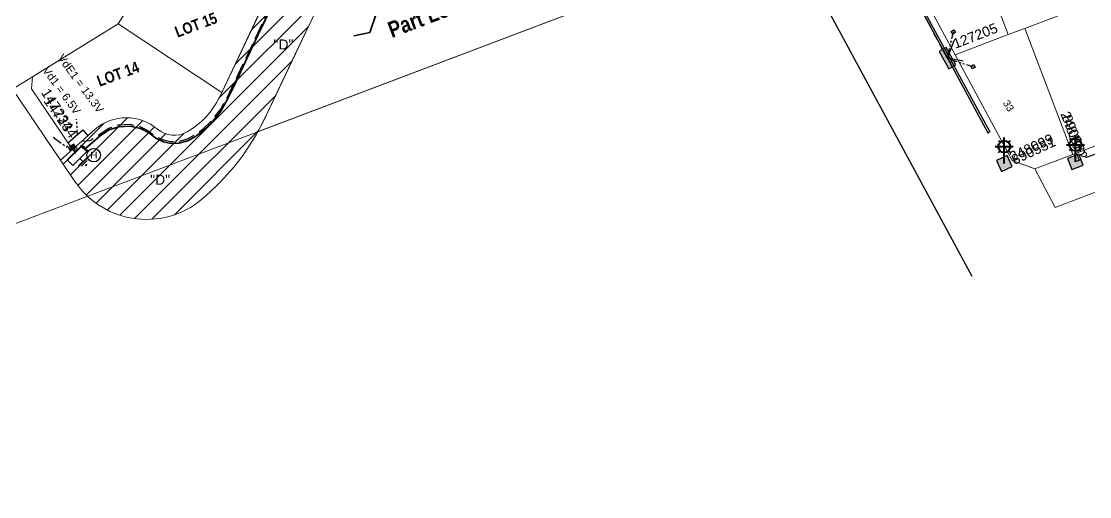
# Model space of a CAD drawing. Header units: metres. Extents: x 308667 to 309873, y 6270550 to 6271594.
# Drawn here: x 309149.4 to 309416.3, y 6271051 to 6271169.6 of the extents above; entities that cross this region are included whole.
import ezdxf
from ezdxf.enums import TextEntityAlignment as Align

# ---------------------------------------------------------------- set-up
doc = ezdxf.new("R2010")
doc.units = ezdxf.units.M
for name, pattern in [('Cable Exist UG', [8.2, 4, -1.2, 1.8, -1.2]), ('Dash', [5, 3, -2]), ('IE Trench LV', [5.5, 4, -1.5]), ('PHANTOMX2', [5, 2.5, -0.5, 0.5, -0.5, 0.5, -0.5])]:
    doc.linetypes.add(name, pattern=pattern)
doc.layers.get('0').update_dxf_attribs({"color": 6})
for name, color, linetype, lineweight in [('_User Miscellaneous3', 241, 'Continuous', 13), ('_User Miscellaneous5', 151, 'Continuous', 13), ('_User Miscellaneous6_Easement Detail', 4, 'Continuous', 15), ('_User_LV_Exist', 5, 'Continuous', 35), ('Cadastre Developer_SP_NEW', 54, 'Continuous', 15), ('Cadastre Land Parcels_SP_EXT', 96, 'Continuous', 15), ('Cadastre Roads_SP_EXT', 54, 'Continuous', 15), ('Mains_LV_EXT', 161, 'Continuous', 25), ('Mains_LV_SL_EXT', 141, 'Continuous', 25)]:
    doc.layers.add(name, color=color, linetype=linetype, lineweight=lineweight)
for name, color, linetype in [('Equip_SP_SL_EXT', 7, 'Continuous'), ('Mains_LV_New_T84', 2, 'Cable x'), ('Notes', 7, 'Continuous'), ('Notes_SP_NEW', 51, 'Continuous'), ('Services_SP_EXT', 42, 'PHANTOMX2'), ('Services_SP_NEW_UG', 2, 'PHANTOMX2'), ('SupportsUG_SP_LV_EXT', 7, 'Continuous'), ('SupportsUG_SP_LV_NEW', 2, 'Continuous'), ('SupportsUG_SP_LV_SL_EXT', 7, 'Continuous'), ('Trench_SP_EXT', 7, 'Continuous'), ('Trench_SP_NEW', 2, 'Continuous'), ('UG_Details_SP_MISC', 7, 'Continuous')]:
    doc.layers.add(name, color=color, linetype=linetype)
doc.styles.add('COLUMN_LABEL', font='arial.ttf')
doc.styles.add('GDS-LOT No', font='swisscb.ttf', dxfattribs={"height": 4})
doc.styles.add('iecARIAL', font='arial.ttf', dxfattribs={"height": 2})
doc.styles.add('POLE_LABEL', font='arial.ttf', dxfattribs={"height": 2})
doc.styles.get("Standard").update_dxf_attribs({"font": 'arial.ttf'})
doc.linetypes.add('Cable 1', pattern='A,5,-2,["//",Standard,S=1.5,R=0,X=-1.5,Y=-0.8],-0.001', length=7.001)
doc.linetypes.add('Cable New UG', pattern='A,7,-0.25,["x",Standard,S=2,R=0,X=0.2,Y=-0.8],-2.1', length=9.35)
doc.linetypes.add('Cable x', pattern='A,5,-0.25,["x",Standard,S=2,R=0,X=0,Y=-0.8],-1.5', length=6.75)
doc.dimstyles.new('Annotative', dxfattribs={"dimscale": 0, "dimtxt": 2.5, "dimasz": 2.5, "dimexe": 1.25, "dimexo": 0.625, "dimtad": 1, "dimtxsty": 'Standard', "dimcen": 2.5, "dimadec": 0, "dimazin": 0, "dimtfac": 1, "dimtmove": 0, "dimatfit": 3, "dimfxl": 1, "dimarcsym": 0})

# ---------------------------------------------------------------- blocks, each defined once
blk = doc.blocks.new('COLUMN_EXT')
blk.add_hatch(color=256).paths.add_polyline_path([(-1.49, 1.48), (-1.49, -1.49), (1.48, -1.49), (1.48, 1.48)])
blk.add_lwpolyline([(-1.49, -1.49), (1.48, -1.49), (1.48, 1.48), (-1.49, 1.48)], close=True)
for tag, height, style, flags, p in [('ASSET_NUM', 2.5, 'COLUMN_LABEL', 8, (2, 2)), ('STRUCTURE_PLANT_NUMBER', 0.2, 'POLE_LABEL', 9, (1.81, 0.03)), ('STREET_CODE', 0.2, 'COLUMN_LABEL', 9, (1.81, -0.2))]:
    blk.add_attdef(tag, text='', height=height, dxfattribs=dict(style=style, flags=flags)).set_placement(p, align=Align.MIDDLE_LEFT)
at = {"flags": 1}
blk.add_attdef('Z', (1.81, -2.35), '', height=0.2, dxfattribs=at)
at = {"flags": 9}
for tag, p in [('COLUMN_TYPE', (1.81, -0.4)), ('OWNED_BY', (1.81, -0.6)), ('STATE', (1.81, -0.8)), ('USAGE', (1.81, -1)), ('STREETNAME', (1.81, -1.6)), ('SUBURB', (1.81, -1.8)), ('LEGEND', (1.81, -1.2)), ('LOCATION', (1.81, -1.4)), ('NOTES', (1.81, -2))]:
    blk.add_attdef(tag, text='', height=0.2, dxfattribs=at).set_placement(p, align=Align.MIDDLE_LEFT)
blk = doc.blocks.new('PILLAR_EXT')
blk.add_hatch(color=256).paths.add_polyline_path([(-2.475, 0.99), (-2.475, -0.99), (2.475, -0.99), (2.475, 0.99)])
blk.add_lwpolyline([(-2.475, -0.99), (2.475, -0.99), (2.475, 0.99), (-2.475, 0.99)], close=True)
at = {"style": 'iecARIAL', "flags": 8}
blk.add_attdef('ASSET_NUM', (1.5, 3.5), '', height=2.5, dxfattribs=at)
for tag, p, flags in [('OWNED_BY', (0, -0.2), 9), ('STATE', (0, -0.4), 9), ('SUPPORT_TYPE', (0, -0.6), 9), ('STREETNAME', (0, -1.8), 9), ('SUBURB', (0, -2), 1), ('USAGE', (0, -0.8), 9), ('LEGEND', (0, -1), 9), ('LOCATION', (0, -1.2), 9), ('NOTES', (0, -1.4), 9), ('PARENT', (0, -1.6), 9)]:
    blk.add_attdef(tag, p, '', height=0.2, dxfattribs=dict(flags=flags))
blk = doc.blocks.new('SL_LANTERN_EXT')
at = {"lineweight": 40}
for p, q in [((-1.46, 5.68), (-1.06, 5.28)), ((0, 1.97), (0, 6.47)), ((1.46, 5.68), (1.06, 5.28)), ((-2.25, 4.22), (2.25, 4.22)), ((-1.46, 2.76), (-1.06, 3.16)), ((0, 0), (0, 2.72)), ((1.46, 2.76), (1.06, 3.16))]:
    blk.add_line(p, q, dxfattribs=at)
blk.add_circle((0, 4.22), 1.5, dxfattribs=at)
at = {"style": 'iecARIAL', "flags": 8}
blk.add_attdef('ASSET_NUM', (1.5, 1.5), '', height=2.5, dxfattribs=at)
for tag, p, height, flags in [('OPERATING_VOLTAGE', (0.98, -1.65), 0.2, 9), ('ORIENTATION', (0.98, -1.85), 0.2, 9), ('OWNED_BY', (0.98, -2.05), 0.2, 9), ('STATE', (0.98, -2.25), 0.2, 9), ('CONSTRUCTED_VOLTAGE', (0.98, -0.65), 0.2, 9), ('CONTROL_TYPE', (0.98, -0.85), 0.2, 9), ('LANTERN_PURPOSE', (0.98, -1.05), 0.2, 9), ('LANTERN_TYPE', (0.98, -1.25), 0.2, 9), ('NO_PHASES', (0.98, -1.45), 0.2, 9), ('USAGE', (0.98, -2.45), 0.2, 9), ('CEXIST', (0.98, -2.65), 0.2, 9), ('CNEW', (0.98, -2.85), 0.2, 9), ('LNUMBER', (2.18, -3.25), 2.5, 8), ('CNUMBER', (0.98, -3.05), 0.2, 9), ('CREMOVE', (0.98, -3.25), 0.2, 9), ('CREPLACE', (0.98, -3.45), 0.2, 9), ('LKINGHEIGHT', (0.98, -3.65), 0.2, 9), ('LBRACKET', (0.98, -3.85), 0.2, 9), ('LBRACKETVOCAB', (0.98, -4.05), 0.2, 9), ('LCATEGORY', (0.98, -4.25), 0.2, 9), ('LCHARGE1', (0.98, -4.45), 0.2, 9), ('LCHARGE1PERCENT', (0.98, -4.65), 0.2, 9), ('LCHARGE2', (0.98, -4.85), 0.2, 9), ('LCHARGE2PERCENT', (0.98, -5.05), 0.2, 9), ('LCHARGE3', (0.98, -5.25), 0.2, 9), ('LCHARGE3PERCENT', (0.98, -5.45), 0.2, 9), ('LEXIST', (0.98, -5.65), 0.2, 9), ('LLAMP', (0.98, -5.85), 0.2, 9), ('LLAMPVOCAB', (0.98, -6.05), 0.2, 9), ('LMAST', (0.98, -6.25), 0.2, 9), ('LMASTVOCAB', (0.98, -6.45), 0.2, 9), ('LNEW', (0.98, -6.65), 0.2, 9), ('LANTNUMBER', (0.98, -6.85), 0.2, 9), ('LOUTREACH', (0.98, -7.25), 0.2, 9), ('LOUTREACHVOCAB', (0.98, -7.45), 0.2, 9), ('LRATECODE', (0.98, -7.65), 0.2, 9), ('LREMOVE', (0.98, -7.85), 0.2, 9), ('LREPLACE', (0.98, -8.05), 0.2, 9), ('STREETNAME', (0.98, -9.25), 0.2, 9), ('SUBURB', (0.98, -9.45), 0.2, 1), ('LTYPE', (0.98, -8.25), 0.2, 9), ('LTYPEVOCAB', (0.98, -8.45), 0.2, 9), ('LEGEND', (0.98, -8.65), 0.2, 9), ('LOCATION', (0.98, -8.85), 0.2, 9), ('NOTES', (0.98, -9.05), 0.2, 9)]:
    blk.add_attdef(tag, p, '', height=height, dxfattribs=dict(flags=flags))
blk = doc.blocks.new('CCP_EXT')
blk.add_wipeout([(0, 0.57), (0.57, 0), (0, -0.57), (-0.57, 0)])
blk.add_lwpolyline([(-0.57, 0), (0, 0.57), (0.57, 0), (0, -0.57), (-0.57, 0)])
at = {"flags": 1}
blk.add_attdef('Z', (0, 0), '', height=0.2, dxfattribs=at)
at = {"flags": 9}
for tag, p in [('CCP_TYPE', (0, 0)), ('CONSTRUCTED_VOLTAGE', (0, -0.2)), ('OPERATING_VOLTAGE', (0, -0.6)), ('ORIENTATION', (0, -0.8)), ('OWNED_BY', (0, -1)), ('STATE', (0, -1.8)), ('NO_PHASES', (0, -0.4)), ('USAGE', (0, -1.2)), ('LEGEND', (0, -1.4)), ('LIFE_SUPPORT', (0, -1.6)), ('NOTES', (0, -2))]:
    blk.add_attdef(tag, text='', height=0.2, dxfattribs=at).set_placement(p, align=Align.MIDDLE_LEFT)
blk = doc.blocks.new('PILLAR_NEW')
at = {"flags": 1}
blk.add_attdef('Z', text='', height=0.2, dxfattribs=at).set_placement((1.5, -2.6), align=Align.MIDDLE_LEFT)
blk.add_wipeout([(-2.47, 0.99), (2.47, 0.99), (2.47, -0.99), (-2.47, -0.99)])
at = {"lineweight": -3}
blk.add_lwpolyline([(-2.47, 0.99), (2.47, 0.99), (2.47, -0.99), (-2.47, -0.99)], close=True, dxfattribs=at)
for tag, height, flags, p in [('ASSET_NUM', 2.5, 8, (2, 2)), ('STREET_CODE', 0.2, 9, (1.5, 0)), ('OWNED_BY', 0.2, 9, (1.5, -0.2)), ('OPERATED_BY', 0.2, 9, (1.5, -0.4)), ('STATE', 0.2, 9, (1.5, -0.8)), ('SUPPORT_TYPE', 0.2, 9, (1.5, -1)), ('SUBURB', 0.2, 9, (1.5, -1.8)), ('STREETNAME', 0.2, 9, (1.5, -2)), ('MAINTAINED_BY', 0.2, 9, (1.5, -0.6)), ('USAGE', 0.2, 9, (1.5, -1.2)), ('LEGEND', 0.2, 9, (1.5, -1.4)), ('PARENT', 0.2, 9, (1.5, -1.6)), ('LOCATION', 0.2, 9, (1.5, -2.2)), ('NOTES', 0.2, 9, (1.5, -2.4))]:
    blk.add_attdef(tag, text='', height=height, dxfattribs=dict(flags=flags)).set_placement(p, align=Align.MIDDLE_LEFT)
blk = doc.blocks.new('Earth')
for p, q in [((0, -2.04), (0, 0)), ((-1.5, -2.04), (1.5, -2.04)), ((-1, -2.64), (1, -2.64)), ((-0.25, -3.24), (0.25, -3.24))]:
    blk.add_line(p, q)
blk = doc.blocks.new('*U433')
h = blk.add_hatch(color=256)
h.dxf.hatch_style = 1
h.paths.add_polyline_path([(-2.54, 1.62), (-2.23, 2.02), (-3.18, 2.42)])
blk.add_line((-3.18, 2.42), (-1.39, 1.06))
at = {"flags": 128}
blk.add_lwpolyline([(-2.54, 1.62), (-2.23, 2.02), (-3.18, 2.42), (-2.54, 1.62)], dxfattribs=at)
blk.add_circle((0, 0), 1.7)
at = {"width": 0.9}
blk.add_attdef('CODE', text='', height=1.8, dxfattribs=at).set_placement((0, 0), align=Align.MIDDLE_CENTER)
at = {"flags": 1}
blk.add_attdef('Z', (0, 0), '', height=0.2, dxfattribs=at)
blk = doc.blocks.new('*D466')
at = {"layer": '_User Miscellaneous6_Easement Detail', "color": 0, "linetype": 'ByBlock', "lineweight": -2, "transparency": 16777216}
for p, q in [((309161.25, 6271138.17), (309161.09, 6271138.06)), ((309161.19, 6271138.02), (309161.67, 6271137.35)), ((309161.83, 6271137.36), (309161.67, 6271137.24))]:
    blk.add_line(p, q, dxfattribs=at)
at = {"layer": '_User Miscellaneous6_Easement Detail', "color": 0, "linetype": 'ByBlock', "transparency": 16777216}
for points in [[(309161.21, 6271138.03), (309161.18, 6271138.02), (309161.14, 6271138.1)], [(309161.68, 6271137.36), (309161.65, 6271137.35), (309161.72, 6271137.28)]]:
    blk.add_solid(points, dxfattribs=at)
at = {"layer": '_User Miscellaneous6_Easement Detail', "color": 0, "linetype": 'ByBlock', "transparency": 16777216, "insert": (309161.51, 6271137.74), "char_height": 0.09, "attachment_point": 5, "rotation": 305.2712}
blk.add_mtext('1m', dxfattribs=at)
blk = doc.blocks.new('*D467')
at = {"layer": '_User Miscellaneous6_Easement Detail', "color": 0, "linetype": 'ByBlock', "lineweight": -2, "transparency": 16777216}
for p, q in [((309162.57, 6271137.19), (309162.69, 6271137.03)), ((309162.72, 6271137.14), (309163.39, 6271137.61)), ((309163.39, 6271137.77), (309163.5, 6271137.61))]:
    blk.add_line(p, q, dxfattribs=at)
at = {"layer": '_User Miscellaneous6_Easement Detail', "color": 0, "linetype": 'ByBlock', "transparency": 16777216}
for points in [[(309162.72, 6271137.15), (309162.73, 6271137.12), (309162.65, 6271137.08)], [(309163.39, 6271137.62), (309163.4, 6271137.6), (309163.47, 6271137.66)]]:
    blk.add_solid(points, dxfattribs=at)
at = {"layer": '_User Miscellaneous6_Easement Detail', "color": 0, "linetype": 'ByBlock', "transparency": 16777216, "insert": (309163.01, 6271137.45), "char_height": 0.09, "attachment_point": 5, "rotation": 35.2106}
blk.add_mtext('1m', dxfattribs=at)
blk = doc.blocks.new('*D468')
at = {"layer": '_User Miscellaneous6_Easement Detail', "color": 0, "linetype": 'ByBlock', "lineweight": -2, "transparency": 16777216}
for p, q in [((309161.92, 6271138.03), (309161.67, 6271137.86)), ((309161.77, 6271137.82), (309161.96, 6271137.56)), ((309162.21, 6271137.62), (309161.96, 6271137.45))]:
    blk.add_line(p, q, dxfattribs=at)
at = {"layer": '_User Miscellaneous6_Easement Detail', "color": 0, "linetype": 'ByBlock', "transparency": 16777216}
for points in [[(309161.79, 6271137.83), (309161.76, 6271137.81), (309161.72, 6271137.89)], [(309161.97, 6271137.56), (309161.94, 6271137.55), (309162.01, 6271137.48)]]:
    blk.add_solid(points, dxfattribs=at)
at = {"layer": '_User Miscellaneous6_Easement Detail', "color": 0, "linetype": 'ByBlock', "transparency": 16777216, "insert": (309161.94, 6271137.74), "char_height": 0.09, "attachment_point": 5, "rotation": 304.8467}
blk.add_mtext('0.5m', dxfattribs=at)
blk = doc.blocks.new('*D469')
at = {"layer": '_User Miscellaneous6_Easement Detail', "color": 0, "linetype": 'ByBlock', "lineweight": -2, "transparency": 16777216}
for p, q in [((309162.28, 6271137.61), (309162.45, 6271137.36)), ((309162.49, 6271137.46), (309162.75, 6271137.65)), ((309162.69, 6271137.9), (309162.86, 6271137.65))]:
    blk.add_line(p, q, dxfattribs=at)
at = {"layer": '_User Miscellaneous6_Easement Detail', "color": 0, "linetype": 'ByBlock', "transparency": 16777216}
for points in [[(309162.48, 6271137.48), (309162.5, 6271137.45), (309162.42, 6271137.41)], [(309162.75, 6271137.66), (309162.76, 6271137.64), (309162.83, 6271137.7)]]:
    blk.add_solid(points, dxfattribs=at)
at = {"layer": '_User Miscellaneous6_Easement Detail', "color": 0, "linetype": 'ByBlock', "transparency": 16777216, "insert": (309162.57, 6271137.64), "char_height": 0.09, "attachment_point": 5, "rotation": 35.3245}
blk.add_mtext('0.5m', dxfattribs=at)
blk = doc.blocks.new('A$C1A602AAE')
at = {"layer": '_User Miscellaneous6_Easement Detail', "linetype": 'ByBlock'}
for p, q in [((0.3, 0.39), (0.41, 0.32)), ((0.32, 0.3), (0.39, 0.41))]:
    blk.add_line(p, q, dxfattribs=at)
for points in [[(0.73, 0.43), (0.43, 0), (0, 0.3), (0.3, 0.73)], [(0.65, 0.41), (0.42, 0.08), (0.09, 0.32), (0.32, 0.65)]]:
    blk.add_lwpolyline(points, close=True, dxfattribs=at)

msp = doc.modelspace()

# ---------------------------------------------------------------- linework, layer by layer
at = {"layer": '_User Miscellaneous3'}
msp.add_lwpolyline([(309340.367, 6271192.04), (309318.096, 6271233.253), (309302.937, 6271273.235), (309297.778, 6271275.559), (308868.23, 6271112.889), (308875.954, 6271109.405), (308882.973, 6271104.844), (308889.543, 6271099.559), (308896.685, 6271095.097), (308904.551, 6271091.991), (308911.831, 6271087.941), (308918.697, 6271083.078), (308926.308, 6271079.409), (308933.359, 6271074.791), (308939.769, 6271069.328), (308946.673, 6271064.516), (308954.197, 6271060.667), (308960.723, 6271055.367), (308967.872, 6271050.976), (309340.367, 6271192.04)], close=True, dxfattribs=at)
at = {"layer": '_User_LV_Exist', "linetype": 'Cable 1', "flags": 128}
msp.add_lwpolyline([(309232.472, 6271165.993), (309236.46, 6271166.866), (309238.048, 6271171.526), (309238.705, 6271173.244), (309239.451, 6271175.641), (309239.994, 6271177.607), (309240.514, 6271179.845), (309240.446, 6271182.141), (309239.993, 6271184.266), (309239.744, 6271185.328), (309244.477, 6271187.164)], dxfattribs=at)
at = {"layer": '_User_LV_Exist', "color": 2, "linetype": 'Cable New UG', "flags": 128}
msp.add_lwpolyline([(309163.357, 6271136.086), (309169.211, 6271141.108), (309171.404, 6271142.531), (309173.694, 6271143.298), (309176.618, 6271143.46), (309179.182, 6271142.877), (309181.202, 6271141.853), (309183.03, 6271140.49), (309184.984, 6271139.552), (309186.747, 6271139.17), (309188.779, 6271139.196), (309191.045, 6271139.827), (309192.947, 6271140.899), (309194.812, 6271142.258), (309197.011, 6271144.31), (309199.305, 6271147.223), (309200.965, 6271150.222), (309203.063, 6271154.637), (309205.362, 6271159.477), (309206.627, 6271162.142), (309208.627, 6271166.352), (309210.388, 6271170.058), (309211.916, 6271173.09)], dxfattribs=at)
at = {"layer": 'Cadastre Developer_SP_NEW'}
for points in [[(309224.744, 6271176.185), (309221.983, 6271170.104), (309217.793, 6271161.282), (309211.089, 6271147.17), (309208.56, 6271142.125), (309290.201, 6271173.042), (309288.855, 6271176.407), (309285.98, 6271180.001), (309280.153, 6271184.179), (309276.038, 6271186.088), (309268.959, 6271189.223), (309261.102, 6271192.647), (309254.798, 6271195.281), (309248.599, 6271197.254), (309243.207, 6271198.332), (309238.088, 6271196.426), (309235.3, 6271192.94), (309232.784, 6271190.065), (309230.329, 6271185.722)], [(309149.394, 6271179.246), (309179.316, 6271190.592), (309182.297, 6271182.7), (309173.583, 6271169.037), (309147.238, 6271152.684), (309143.183, 6271150.972), (309135.76, 6271170.574), (309135.76, 6271170.574), (309147.478, 6271175.012)]]:
    msp.add_lwpolyline(points, close=True, dxfattribs=at)
for points in [[(309173.583, 6271169.037), (309182.298, 6271182.699), (309209.876, 6271173.749), (309199.487, 6271151.878), (309173.583, 6271169.037)], [(309091.668, 6271129.61), (309114.605, 6271138.91), (309125.04, 6271143.314), (309128.35, 6271145.8), (309134.234, 6271147.195), (309147.238, 6271152.684), (309159.238, 6271134.957), (309155.158, 6271140.984)]]:
    msp.add_lwpolyline(points, dxfattribs=at)
for points in [[(309212.426, 6271179.119), (309198.983, 6271150.819, -0.1527875), (309190.871, 6271142.053, -0.3157645), (309183.436, 6271142.73, 0.3682076), (309167.876, 6271142.682), (309167.876, 6271142.682), (309159.238, 6271134.957), (309162.828, 6271129.653, 0.4609857), (309195.426, 6271125.993), (309198.34, 6271128.718, 0.081945), (309209.83, 6271144.518), (309223.713, 6271173.747, 0.2044628)], [(309199.487, 6271151.878), (309198.983, 6271150.819, -0.1527872), (309190.871, 6271142.053, -0.3157645), (309183.436, 6271142.73, 0.3682076), (309167.876, 6271142.682), (309162.248, 6271137.649), (309162.248, 6271137.649), (309151.993, 6271152.795), (309152.264, 6271155.803), (309173.583, 6271169.037), (309199.487, 6271151.878)]]:
    msp.add_lwpolyline(points, format="xyb", dxfattribs=at)
at = {"layer": 'Cadastre Land Parcels_SP_EXT', "linetype": 'Continuous'}
for points in [[(309400.123, 6271167.883), (309408.397, 6271171.021), (309396.22, 6271203.089), (309383.782, 6271198.377), (309395.961, 6271166.306), (309400.123, 6271167.883)], [(309395.961, 6271166.306), (309383.782, 6271198.377), (309369.965, 6271193.143), (309368.126, 6271188.206), (309382.689, 6271161.273), (309395.961, 6271166.306)], [(309429.11, 6271142.911), (309417.192, 6271174.357), (309408.397, 6271171.021), (309400.123, 6271167.883), (309412.069, 6271136.391), (309429.11, 6271142.911)], [(309412.069, 6271136.391), (309400.123, 6271167.883), (309395.961, 6271166.306), (309382.689, 6271161.273), (309396.972, 6271134.865), (309402.612, 6271132.774), (309412.069, 6271136.391)]]:
    msp.add_lwpolyline(points, close=True, dxfattribs=at)
at = {"layer": 'Cadastre Roads_SP_EXT', "linetype": 'Continuous'}
msp.add_lwpolyline([(309645.549, 6271214.158), (309635.133, 6271225.721), (309634.076, 6271221.322), (309613.019, 6271213.266), (309598.583, 6271207.743), (309586.03, 6271202.941), (309573.487, 6271198.142), (309559.102, 6271192.64), (309546.591, 6271187.854), (309534.094, 6271183.072), (309519.752, 6271177.586), (309507.283, 6271172.817), (309494.828, 6271168.052), (309480.584, 6271162.603), (309468.156, 6271157.849), (309455.739, 6271153.097), (309441.495, 6271147.648), (309429.11, 6271142.911), (309412.069, 6271136.391), (309402.612, 6271132.774), (309407.648, 6271123.169), (309645.549, 6271214.158)], close=True, dxfattribs=at)
at = {"layer": 'Mains_LV_New_T84', "color": 2, "linetype": 'Cable New UG', "flags": 128}
msp.add_lwpolyline([(309163.339, 6271136.155), (309169.192, 6271141.177), (309171.386, 6271142.6), (309173.676, 6271143.367), (309176.6, 6271143.529), (309179.163, 6271142.946), (309181.184, 6271141.922), (309183.011, 6271140.559), (309184.965, 6271139.621), (309186.729, 6271139.239), (309188.761, 6271139.265), (309191.026, 6271139.896), (309192.928, 6271140.968), (309194.793, 6271142.328), (309196.992, 6271144.38), (309199.286, 6271147.292), (309200.947, 6271150.291), (309203.044, 6271154.706), (309205.343, 6271159.546), (309206.609, 6271162.211), (309208.609, 6271166.421), (309210.369, 6271170.128), (309211.897, 6271173.16)], dxfattribs=at)
at = {"layer": 'Mains_LV_SL_EXT', "linetype": 'Cable Exist UG'}
msp.add_lwpolyline([(309441.997, 6271145.793), (309412.718, 6271134.589)], dxfattribs=at)
at = {"layer": 'Services_SP_NEW_UG', "color": 2, "flags": 128}
msp.add_lwpolyline([(309163.562, 6271140.056), (309163.235, 6271145.204)], dxfattribs=at)
at = {"layer": 'Trench_SP_NEW', "linetype": 'IE Trench LV', "flags": 128}
msp.add_lwpolyline([(309163.527, 6271139.649), (309166.596, 6271139.92), (309171.332, 6271142.993), (309173.622, 6271143.76), (309176.546, 6271143.921), (309179.109, 6271143.338), (309181.13, 6271142.314), (309182.957, 6271140.952), (309184.911, 6271140.014), (309186.675, 6271139.632), (309188.707, 6271139.658), (309190.972, 6271140.289), (309192.874, 6271141.36), (309194.739, 6271142.72), (309196.938, 6271144.772), (309199.232, 6271147.685), (309200.893, 6271150.684), (309202.99, 6271155.099), (309205.289, 6271159.939), (309206.555, 6271162.603), (309208.555, 6271166.814), (309210.315, 6271170.52), (309211.843, 6271173.552)], dxfattribs=at)
at = {"layer": 'UG_Details_SP_MISC'}
for p, q in [((309381.373, 6271159.373), (309381.584, 6271159.487)), ((309381.795, 6271159.602), (309381.584, 6271159.487)), ((309390.897, 6271141.788), (309391.108, 6271141.902)), ((309391.319, 6271142.016), (309391.108, 6271141.902))]:
    msp.add_line(p, q, dxfattribs=at)

# ---------------------------------------------------------------- block references
at = {"layer": '_User_LV_Exist', "rotation": 44.36843438950596}
msp.add_blockref('Earth', (309163.357, 6271136.086), dxfattribs=at)
at = {"layer": 'Equip_SP_SL_EXT'}
ref = msp.add_blockref('SL_LANTERN_EXT', (309412.718, 6271134.589), dxfattribs=at)
ref.add_attrib('ASSET_NUM', '248100', dxfattribs={"layer": '0', "height": 2.5, "rotation": 290.59114, "style": 'iecARIAL'}).set_placement((309414.218, 6271136.089), align=Align.MIDDLE_RIGHT)
ref = msp.add_blockref('SL_LANTERN_EXT', (309394.968, 6271134.153), dxfattribs=at)
ref.add_attrib('ASSET_NUM', '248099', dxfattribs={"layer": '0', "height": 2.5, "rotation": 24.92522, "style": 'iecARIAL'}).set_placement((309396.468, 6271135.653), align=Align.MIDDLE_LEFT)
at = {"layer": 'SupportsUG_SP_LV_EXT'}
ref = msp.add_blockref('PILLAR_EXT', (309380.778, 6271160.42), dxfattribs=dict(at, rotation=299.4434401143382))
ref.add_attrib('ASSET_NUM', '127205', dxfattribs={"layer": '0', "height": 2.5, "rotation": 21.32442, "style": 'iecARIAL'}).set_placement((309382.278, 6271163.92), align=Align.MIDDLE_LEFT)
at = {"layer": 'SupportsUG_SP_LV_SL_EXT'}
ref = msp.add_blockref('COLUMN_EXT', (309412.718, 6271134.589), dxfattribs=dict(at, rotation=21.28511443005162))
ref.add_attrib('ASSET_NUM', '890552', dxfattribs={"layer": '0', "height": 2.5, "rotation": 291.32346, "style": 'COLUMN_LABEL'}).set_placement((309414.718, 6271135.339), align=Align.MIDDLE_RIGHT)
ref = msp.add_blockref('COLUMN_EXT', (309394.968, 6271134.153), dxfattribs=dict(at, rotation=294.9252185212553))
ref.add_attrib('ASSET_NUM', '890551', dxfattribs={"layer": '0', "height": 2.5, "rotation": 24.92522, "style": 'COLUMN_LABEL'}).set_placement((309396.968, 6271134.903), align=Align.MIDDLE_LEFT)

# ---------------------------------------------------------------- texts
at = {"layer": '_User Miscellaneous5', "linetype": 'IE Trench LV', "char_height": 2.5, "attachment_point": 1}
for insert in [(309212.41, 6271165.108), (309181.604, 6271131.349)]:
    msp.add_mtext_dynamic_manual_height_columns('"D"', width=7.8383, gutter_width=12.5, heights=[0], dxfattribs=dict(at, insert=insert))
at = {"layer": 'Cadastre Developer_SP_NEW', "style": 'GDS-LOT No'}
for s, height, rotation, p in [('Part Lot 01', 4, 20.8922, (309253.47, 6271168.557)), ('LOT 15', 2.8, 20.39439, (309193.824, 6271166.65)), ('LOT 14', 2.8, 20.39439, (309174.364, 6271154.396))]:
    msp.add_text(s, height=height, rotation=rotation, dxfattribs=at).set_placement(p, align=Align.BOTTOM_CENTER)
at = {"layer": 'Cadastre Land Parcels_SP_EXT'}
msp.add_text('33', height=1.8, rotation=301.6525, dxfattribs=at).set_placement((309394.53, 6271149.266))

# ---------------------------------------------------------------- next in the draw order: block references
at = {"layer": '_User_LV_Exist'}
ref = msp.add_blockref('PILLAR_NEW', (309163.357, 6271136.086), dxfattribs=dict(at, rotation=44.48353010960857))
ref.add_attrib('ASSET_NUM', '147234', dxfattribs={"layer": '0', "height": 2.5, "rotation": 305}).set_placement((309155.881, 6271150.468), align=Align.MIDDLE_LEFT)
at = {"layer": 'Services_SP_EXT'}
for p, rotation in [((309382.239, 6271166.986), 257.4434400340937), ((309387.155, 6271158.278), 161.443440154387)]:
    msp.add_blockref('CCP_EXT', p, dxfattribs=dict(at, rotation=rotation))

# ---------------------------------------------------------------- next in the draw order: linework, layer by layer
at = {"layer": 'Mains_LV_EXT', "linetype": 'Cable Exist UG', "flags": 128}
msp.add_lwpolyline([(309380.738, 6271160.526), (309379.128, 6271163.476), (309379.128, 6271163.476), (309367.493, 6271185.012), (309365.842, 6271183.86), (309365.842, 6271183.86), (309363.709, 6271187.808), (309366.816, 6271196.147), (309382.307, 6271202.019), (309397.309, 6271207.754), (309397.309, 6271207.754), (309406.089, 6271211.056), (309407.789, 6271209.559)], dxfattribs=at)
at = {"layer": 'Notes', "lineweight": -2}
msp.add_line((309340.368, 6271192.038), (309386.842, 6271106), dxfattribs=at)
at = {"layer": 'Services_SP_EXT'}
for points in [[(309380.778, 6271160.42), (309382.239, 6271166.986)], [(309380.778, 6271160.42), (309387.155, 6271158.278)]]:
    msp.add_lwpolyline(points, dxfattribs=at)
at = {"layer": 'Services_SP_NEW_UG', "color": 2, "flags": 128}
msp.add_lwpolyline([(309163.562, 6271140.056), (309160.703, 6271138.228), (309156.949, 6271140.952)], dxfattribs=at)
at = {"layer": 'Trench_SP_EXT', "linetype": 'Cable Exist UG'}
msp.add_lwpolyline([(309382.39, 6271164.741), (309380.792, 6271160.546), (309385.505, 6271159.64)], dxfattribs=at)
at = {"layer": 'UG_Details_SP_MISC'}
for p, q in [((309367.198, 6271185.559), (309381.373, 6271159.373)), ((309367.631, 6271185.768), (309381.795, 6271159.602)), ((309381.373, 6271159.373), (309390.897, 6271141.788)), ((309381.795, 6271159.602), (309391.319, 6271142.016))]:
    msp.add_line(p, q, dxfattribs=at)

# ---------------------------------------------------------------- next in the draw order: block references
at = {"layer": 'Notes_SP_NEW', "linetype": 'Cable New UG'}
ref = msp.add_blockref('*U433', (309167.517, 6271136.219), dxfattribs=at)
ref.add_attrib('CODE', 'H', dxfattribs={"layer": '0', "height": 1.8}).set_placement((309167.517, 6271136.219), align=Align.MIDDLE_CENTER)

# ---------------------------------------------------------------- next in the draw order: block references
at = {"layer": 'SupportsUG_SP_LV_NEW'}
ref = msp.add_blockref('PILLAR_NEW', (309163.564, 6271140.191), dxfattribs=dict(at, rotation=41.49319588563581))
ref.add_attrib('ASSET_NUM', '147234', dxfattribs={"layer": '0', "height": 2.5, "rotation": 302.00967}).set_placement((309155.333, 6271152.54), align=Align.MIDDLE_LEFT)

# ---------------------------------------------------------------- next in the draw order: hatches: boundary and pattern name
at = {"layer": '_User Miscellaneous5', "lineweight": 30, "transparency": 33554534}
h = msp.add_hatch(dxfattribs=at)
h.set_pattern_fill('ANSI31', color=4)
h.paths.add_polyline_path([(309209.318, 6271237.782), (309211.64, 6271242.938), (309192.469, 6271235.678), (309197.628, 6271233.355), (309212.989, 6271192.846, -0.2042457), (309212.433, 6271179.133), (309198.983, 6271150.819, -0.1527874), (309190.871, 6271142.053, -0.3157645), (309183.436, 6271142.73, 0.3682076), (309167.876, 6271142.682), (309159.238, 6271134.957), (309162.828, 6271129.653, 0.4609857), (309195.426, 6271125.993), (309198.34, 6271128.718, 0.081945), (309209.83, 6271144.518), (309223.735, 6271173.793, 0.2040159), (309224.677, 6271197.278)])
at = {"layer": '_User Miscellaneous6_Easement Detail'}
h = msp.add_hatch(dxfattribs=at)
h.set_pattern_fill('ACAD_ISO07W100', scale=0.02, angle=24.83947)
h.set_pattern_definition([(24.83947416, (313829.60284, 6293380.70029), (-0.04200774, 0.090748828), [0.01, -0.06])])
h.paths.add_polyline_path([(309162.508, 6271139.039), (309162.948, 6271138.402), (309162.248, 6271137.649), (309161.689, 6271138.475)])

# ---------------------------------------------------------------- next in the draw order: linework, layer by layer
at = {"layer": '_User Miscellaneous5'}
msp.add_lwpolyline([(309211.64, 6271242.938), (309192.469, 6271235.678), (309197.628, 6271233.355), (309212.989, 6271192.846, -0.2044628), (309212.426, 6271179.119), (309198.983, 6271150.819, -0.1527875), (309190.871, 6271142.053, -0.3157645), (309183.436, 6271142.73, 0.3682076), (309167.876, 6271142.682), (309167.876, 6271142.682), (309159.238, 6271134.957), (309162.828, 6271129.653, 0.4609857), (309195.426, 6271125.993), (309198.34, 6271128.718, 0.081945), (309209.83, 6271144.518), (309223.713, 6271173.747, 0.2044628), (309224.677, 6271197.278), (309209.318, 6271237.782), (309211.64, 6271242.938), (309211.64, 6271242.938)], format="xyb", dxfattribs=at)
at = {"layer": '_User Miscellaneous6_Easement Detail'}
for p, q in [((309161.249, 6271138.174), (309161.679, 6271138.465)), ((309162.966, 6271138.376), (309163.392, 6271137.769))]:
    msp.add_line(p, q, dxfattribs=at)
at = {"layer": '_User Miscellaneous6_Easement Detail', "linetype": 'Dash', "flags": 128}
msp.add_lwpolyline([(309161.689, 6271138.475), (309162.508, 6271139.039), (309163.002, 6271138.325), (309162.248, 6271137.649), (309161.689, 6271138.475)], dxfattribs=at)

# ---------------------------------------------------------------- next in the draw order: block references
at = {"layer": 'Notes', "linetype": 'ByBlock', "rotation": 339.8394741614513}
msp.add_blockref('A$C1A602AAE', (309161.915, 6271138.132), dxfattribs=at)

# ---------------------------------------------------------------- next in the draw order: texts
at = {"layer": '_User Miscellaneous6_Easement Detail', "char_height": 0.09, "attachment_point": 1}
for s, width, insert, rotation in [('RIGHT OF WAY (DRIVEWAY)\\PTO LOT 13', 1.8254, (309159.88, 6271139.176), 305.58359), ('LOT 35', 1.41381, (309161.612, 6271140.048), 1.45754)]:
    msp.add_mtext_dynamic_manual_height_columns(s, width=width, gutter_width=12.5, heights=[0], dxfattribs=dict(at, insert=insert, rotation=rotation))
at = {"layer": '_User Miscellaneous6_Easement Detail', "char_height": 0.09, "width": 1.84317, "attachment_point": 5}
for s, insert, rotation in [('PROPERTY BOUNDARY', (309161.027, 6271139.285), 304.52368), ('FRONT BOUNDARY', (309163.589, 6271138.704), 42.23772), ('PRIVATE ROAD No 1\\PCUL-DE-SAC', (309162.681, 6271136.464), 8.42318)]:
    msp.add_mtext(s, dxfattribs=dict(at, insert=insert, rotation=rotation))
at = {"layer": '_User_LV_Exist', "lineweight": -2, "char_height": 2, "attachment_point": 1, "rotation": 306.2161}
for s, insert in [('VdE1 = 13.3V', (309159.945, 6271161.67)), ('Vd1 = 6.5V', (309156.184, 6271158.57))]:
    msp.add_mtext_dynamic_manual_height_columns(s, width=26.24852, gutter_width=12.5, heights=[0], dxfattribs=dict(at, insert=insert))

# ---------------------------------------------------------------- next in the draw order: dimensions: what is measured, and where the dimension line sits
at = {"layer": '_User Miscellaneous6_Easement Detail', "color": 6, "linetype": 'ByBlock'}
for base, p1, p2, angle, text, picture, middle in [((309161.718, 6271137.281), (309161.29, 6271138.203), (309161.867, 6271137.386), 305.27121, '1m', '*D466', (309161.433, 6271137.684)), ((309162.828, 6271137.702), (309162.248, 6271137.649), (309162.659, 6271137.941), 35.32455, '0.5m', '*D469', (309162.63, 6271137.562)), ((309163.468, 6271137.661), (309162.546, 6271137.233), (309163.363, 6271137.81), 35.21064, '1m', '*D467', (309163.065, 6271137.376))]:
    dim = msp.add_linear_dim(base=base, p1=p1, p2=p2, angle=angle, text=text, dimstyle='Annotative', override={"dimtxt": 1.8, "dimasz": 1.8, "dimexo": 1, "dimgap": 1}, dxfattribs=at)
    dim.commit()
    dim.dimension.update_dxf_attribs({"geometry": picture, "text_midpoint": middle, "dimtype": 161})
dim = msp.add_aligned_dim(p1=(309161.963, 6271138.059), p2=(309162.248, 6271137.649), distance=-0.292, text='0.5m', dimstyle='Annotative', override={"dimtxt": 1.8, "dimasz": 1.8, "dimexo": 1, "dimgap": 1}, dxfattribs=at)
dim.commit()
dim.dimension.update_dxf_attribs({"geometry": '*D468', "text_midpoint": (309161.945, 6271137.742)})

doc.saveas('drawing.dxf')
